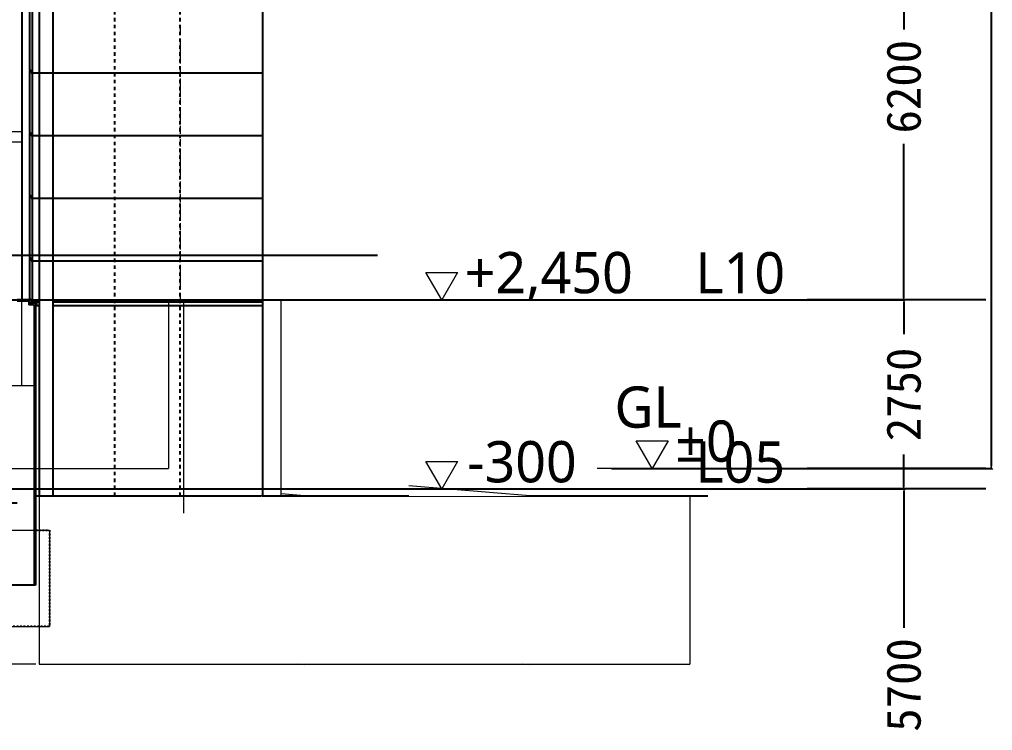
# Model space of a CAD drawing. Header units: millimetres. Extents: x -192235 to 515711, y 45168 to 947868.
# Drawn here: x 190315 to 204466, y 449687 to 460027 of the extents above; entities that cross this region are included whole.
import ezdxf

# ---------------------------------------------------------------- set-up
doc = ezdxf.new("R2010")
doc.units = ezdxf.units.MM
doc.header["$LTSCALE"] = 1000
doc.set_wipeout_variables(frame=1)
doc.header["$PDMODE"] = 1
for name, pattern in [('TPH12-SEC-@20-1$0$CENTERK5', [6.916, 6.667, -0.083, 0.083, -0.083]), ('TPH12-SEC-@20-1$0$DOTK1', [0.1, 0.05, -0.05]), ('TPH12-SEC-@20-1$0$Wipeout_Contour', [1, 0, -1])]:
    doc.linetypes.add(name, pattern=pattern)
for name, color, linetype in [('TPH12-SEC-@20-1$0$A-DIM', 7, 'Continuous'), ('TPH12-SEC-@20-1$0$H-SIN', 252, 'TPH12-SEC-@20-1$0$CENTERK5'), ('TPH12-SEC-@20-1$0$Hattch', 7, 'Continuous'), ('TPH12-SEC-@20-1$0$KABE1', 252, 'Continuous'), ('TPH12-SEC-@20-1$0$KABE3', 252, 'Continuous'), ('TPH12-SEC-@20-1$0$L-ROAD', 7, 'Continuous'), ('TPH12-SEC-@20-1$0$MEJI', 252, 'Continuous'), ('TPH12-SEC-@20-1$0$SIAGE', 252, 'Continuous'), ('TPH12-SEC-@20-1$0$SIAGE1', 252, 'Continuous'), ('TPH12-SEC-@20-1$0$SIAGE2', 252, 'Continuous'), ('TPH12-SEC-@20-1$0$SIN-M', 252, 'Continuous'), ('TPH12-SEC-@20-1$0$STEEL3', 252, 'Continuous'), ('TPH12-SEC-@20-1$0$SUGATA3', 252, 'Continuous'), ('TPH12-SEC-@20-1$0$SUGATAD', 252, 'TPH12-SEC-@20-1$0$DOTK1'), ('YFM1P-短$0$Door', 7, 'Continuous'), ('YFM1P-短$0$L-ROAD', 7, 'Continuous'), ('YFM1P-短$0$M-FOUN', 252, 'Continuous'), ('YFM1P-短$0$S-COL', 7, 'Continuous'), ('YFM1P-短$0$S-FNDN', 7, 'Continuous'), ('YFM1P-短$0$S-SLAB-SHOW.200K', 7, 'Continuous'), ('YFM1P-短$0$S-WALL', 7, 'Continuous')]:
    doc.layers.add(name, color=color, linetype=linetype)
doc.styles.add('TPH12-SEC-@20-1$0$MtXpl_', font='Microsoft JhengHei.ttf')
doc.styles.add('TPH12-SEC-@20-1$0$STANDARD', font='txt')
doc.dimstyles.new('TPH12-SEC-@20-1$0$生成的_樣式__6', dxfattribs={"dimtxt": 60, "dimasz": 30.4, "dimexe": 0.18, "dimexo": 0.0625, "dimgap": 0, "dimtad": 1, "dimdec": 1, "dimzin": 0, "dimdsep": 46, "dimtxsty": 'TPH12-SEC-@20-1$0$STANDARD', "dimblk": 'TPH12-SEC-@20-1$0$ARROWHEAD_6', "dimblk1": 'TPH12-SEC-@20-1$0$ARROWHEAD_6', "dimblk2": 'TPH12-SEC-@20-1$0$ARROWHEAD_6', "dimcen": 0.09, "dimclrd": 12, "dimclre": 12, "dimclrt": 3, "dimazin": 0, "dimtfac": 1, "dimtdec": 4, "dimtmove": 0, "dimatfit": 3, "dimfxl": 1, "dimtolj": 1, "dimtzin": 0, "dimarcsym": 0})

# ---------------------------------------------------------------- blocks, each defined once
blk = doc.blocks.new('TPH12-SEC-@20-1$0$$ISO-BL35900')
at = {"layer": 'TPH12-SEC-@20-1$0$SIAGE1'}
blk.add_lwpolyline([(-17, 917), (-17, 937, -0.414214), (-17, 937), (-11, 937), (-10, 948, -0.376614), (-8, 950, -0.414214), (-6, 948), (-6, 934, -0.414214), (-6, 933), (-10, 933), (-10, 917), (-6, 917, -0.414214), (-6, 917), (-6, 905), (0, 905, -0.414214), (0, 905), (0, 8, -1), (-5, 8), (-5, 40), (-11, 40), (-12, 31, -0.391902), (-14, 29), (-14, 29, -0.414214), (-16, 31), (-16, 39)], format="xyb", dxfattribs=at)
at = {"layer": 'TPH12-SEC-@20-1$0$SIAGE2'}
for p, q in [((-17, 937), (-25, 937)), ((-14, 29), (-27, 29))]:
    blk.add_line(p, q, dxfattribs=at)
at = {"layer": 'TPH12-SEC-@20-1$0$SIAGE2', "color": 7}
blk.add_lwpolyline([(-25, 39), (-25, 31, -0.414214), (-27, 29), (-27, 29, -0.383541), (-29, 31), (-30, 39), (-30, 49), (-34, 49, -0.414214), (-35, 50), (-35, 948, -1), (-31, 948), (-31, 937), (-25, 937, -0.414214), (-25, 937), (-25, 917)], format="xyb", dxfattribs=at)
blk = doc.blocks.new('TPH12-SEC-@20-1$0$剖面元素_2429_3', base_point=(72587.8, -9125.8))
at = {"layer": 'TPH12-SEC-@20-1$0$L-ROAD', "color": 1, "lineweight": 0}
for p, q in [((71586.3, -9165.8), (71586.3, -9410.8)), ((72532.5, -9165.8), (71586.3, -9165.8)), ((72532.5, -9165.8), (72532.5, -9410.8)), ((72532.5, -9410.8), (71586.3, -9410.8))]:
    blk.add_line(p, q, dxfattribs=at)
blk = doc.blocks.new('TPH12-SEC-@20-1$0$剖面元素_2544_3', base_point=(72587.8, -9125.8))
at = {"color": 254, "linetype": 'TPH12-SEC-@20-1$0$Wipeout_Contour', "lineweight": 0, "ltscale": 218512.188615}
blk.add_wipeout([(72317.8, -9151.1), (72141.8, -9165.8), (72317.8, -9165.8)], dxfattribs=at).dxf.layer = 'TPH12-SEC-@20-1$0$Hattch'
at = {"color": 254, "linetype": 'TPH12-SEC-@20-1$0$Wipeout_Contour', "lineweight": 0, "ltscale": 292464.518953}
blk.add_wipeout([(72532.5, -9270.8), (72532.8, -9270.8), (72532.8, -9165.8), (72532.5, -9165.8)], dxfattribs=at).dxf.layer = 'TPH12-SEC-@20-1$0$Hattch'
at = {"color": 254, "linetype": 'TPH12-SEC-@20-1$0$Wipeout_Contour', "lineweight": 0, "ltscale": 218269.767168}
blk.add_wipeout([(72141.8, -9411.6), (72152, -9410.8), (72141.8, -9410.8)], dxfattribs=at).dxf.layer = 'TPH12-SEC-@20-1$0$Hattch'
at = {"layer": 'TPH12-SEC-@20-1$0$L-ROAD', "color": 8, "lineweight": 0}
for p, q in [((72141.8, -9165.8), (72317.8, -9151.1)), ((72141.8, -9411.6), (72141.8, -9410.8)), ((72141.8, -9411.6), (72152, -9410.8))]:
    blk.add_line(p, q, dxfattribs=at)
blk = doc.blocks.new('TPH12-SEC-@20-1$0$ARROWHEAD_6')
at = {"color": 0, "linetype": 'Continuous', "lineweight": 0}
for p, q in [((0, 0), (-1, 0)), ((-0.5, -0.5), (0.5, 0.5))]:
    blk.add_line(p, q, dxfattribs=at)
blk = doc.blocks.new('*D946')
at = {"layer": 'DEFPOINTS', "color": 0, "linetype": 'Continuous', "transparency": 16777216}
for p in [(197130, 479375), (204450, 479375), (198922, 453500)]:
    blk.add_point(p, dxfattribs=at)
at = {"layer": 'TPH12-SEC-@20-1$0$A-DIM', "color": 12, "linetype": 'Continuous', "lineweight": -2, "transparency": 16777216}
for p, q in [((197130, 479375), (204450, 479375)), ((204450, 479345), (204450, 471873)), ((204450, 453530), (204450, 465262)), ((198923, 453500), (204450, 453500))]:
    blk.add_line(p, q, dxfattribs=at)
at = {"layer": 'TPH12-SEC-@20-1$0$A-DIM', "color": 12, "linetype": 'Continuous', "lineweight": -2, "transparency": 16777216, "xscale": 30.40000000000001, "yscale": 30.40000000000001, "zscale": 30.40000000000001}
for p, rotation in [((204450, 479375), 90), ((204450, 453500), 270)]:
    blk.add_blockref('TPH12-SEC-@20-1$0$ARROWHEAD_6', p, dxfattribs=dict(at, rotation=rotation))
at = {"layer": 'TPH12-SEC-@20-1$0$A-DIM', "color": 3, "linetype": 'Continuous', "lineweight": 0, "transparency": 16777216, "insert": (204450, 468568), "char_height": 500, "attachment_point": 5, "rotation": 90, "style": 'TPH12-SEC-@20-1$0$STANDARD'}
blk.add_mtext('\\A1;建築物高度:2,587.5', dxfattribs=at)
blk = doc.blocks.new('*D947')
at = {"layer": 'DEFPOINTS', "color": 0, "linetype": 'Continuous', "transparency": 16777216}
for p in [(189930, 453200), (203175, 453200), (199526, 447500)]:
    blk.add_point(p, dxfattribs=at)
at = {"layer": 'TPH12-SEC-@20-1$0$A-DIM', "color": 12, "linetype": 'Continuous', "lineweight": -2, "transparency": 16777216}
for p, q in [((189930, 453200), (203175, 453200)), ((203175, 453170), (203175, 451183)), ((203175, 447530), (203175, 449517)), ((199526, 447500), (203175, 447500))]:
    blk.add_line(p, q, dxfattribs=at)
at = {"layer": 'TPH12-SEC-@20-1$0$A-DIM', "color": 12, "linetype": 'Continuous', "lineweight": -2, "transparency": 16777216, "xscale": 30.40000000000001, "yscale": 30.40000000000001, "zscale": 30.40000000000001}
for p, rotation in [((203175, 453200), 90), ((203175, 447500), 270)]:
    blk.add_blockref('TPH12-SEC-@20-1$0$ARROWHEAD_6', p, dxfattribs=dict(at, rotation=rotation))
at = {"layer": 'TPH12-SEC-@20-1$0$A-DIM', "color": 3, "linetype": 'Continuous', "lineweight": 0, "transparency": 16777216, "insert": (203175, 450350), "char_height": 500, "attachment_point": 5, "rotation": 90, "style": 'TPH12-SEC-@20-1$0$STANDARD'}
blk.add_mtext('\\A1;5700', dxfattribs=at)
blk = doc.blocks.new('*D948')
at = {"layer": 'DEFPOINTS', "color": 0, "linetype": 'Continuous', "transparency": 16777216}
for p in [(190000, 455950), (203175, 455950), (189930, 453200)]:
    blk.add_point(p, dxfattribs=at)
at = {"layer": 'TPH12-SEC-@20-1$0$A-DIM', "color": 12, "linetype": 'Continuous', "lineweight": -2, "transparency": 16777216}
for p, q in [((190000, 455950), (203175, 455950)), ((203175, 455920), (203175, 455450)), ((203175, 453230), (203175, 453700)), ((189930, 453200), (203175, 453200))]:
    blk.add_line(p, q, dxfattribs=at)
at = {"layer": 'TPH12-SEC-@20-1$0$A-DIM', "color": 12, "linetype": 'Continuous', "lineweight": -2, "transparency": 16777216, "xscale": 30.40000000000001, "yscale": 30.40000000000001, "zscale": 30.40000000000001}
for p, rotation in [((203175, 455950), 90), ((203175, 453200), 270)]:
    blk.add_blockref('TPH12-SEC-@20-1$0$ARROWHEAD_6', p, dxfattribs=dict(at, rotation=rotation))
at = {"layer": 'TPH12-SEC-@20-1$0$A-DIM', "color": 3, "linetype": 'Continuous', "lineweight": 0, "transparency": 16777216, "insert": (203175, 454575), "char_height": 500, "attachment_point": 5, "rotation": 90, "style": 'TPH12-SEC-@20-1$0$STANDARD'}
blk.add_mtext('\\A1;2750', dxfattribs=at)
blk = doc.blocks.new('*D949')
at = {"layer": 'DEFPOINTS', "color": 0, "linetype": 'Continuous', "transparency": 16777216}
for p in [(199526, 462150), (203175, 462150), (190000, 455950)]:
    blk.add_point(p, dxfattribs=at)
at = {"layer": 'TPH12-SEC-@20-1$0$A-DIM', "color": 12, "linetype": 'Continuous', "lineweight": -2, "transparency": 16777216}
for p, q in [((199526, 462150), (203175, 462150)), ((203175, 462120), (203175, 459883)), ((203175, 455980), (203175, 458217)), ((190000, 455950), (203175, 455950))]:
    blk.add_line(p, q, dxfattribs=at)
at = {"layer": 'TPH12-SEC-@20-1$0$A-DIM', "color": 12, "linetype": 'Continuous', "lineweight": -2, "transparency": 16777216, "xscale": 30.40000000000001, "yscale": 30.40000000000001, "zscale": 30.40000000000001}
for p, rotation in [((203175, 462150), 90), ((203175, 455950), 270)]:
    blk.add_blockref('TPH12-SEC-@20-1$0$ARROWHEAD_6', p, dxfattribs=dict(at, rotation=rotation))
at = {"layer": 'TPH12-SEC-@20-1$0$A-DIM', "color": 3, "linetype": 'Continuous', "lineweight": 0, "transparency": 16777216, "insert": (203175, 459050), "char_height": 500, "attachment_point": 5, "rotation": 90, "style": 'TPH12-SEC-@20-1$0$STANDARD'}
blk.add_mtext('\\A1;6200', dxfattribs=at)
blk = doc.blocks.new('TPH12-SEC-@20-1$0$標註_11_3', base_point=(71640, -9725.8))
at = {"layer": 'TPH12-SEC-@20-1$0$A-DIM', "color": 3, "lineweight": 0}
for p, q in [((71640, -8880.8), (71616.8, -8840.8)), ((71616.8, -8840.8), (71663.2, -8840.8)), ((71663.2, -8840.8), (71640, -8880.8))]:
    blk.add_line(p, q, dxfattribs=at)
at = {"layer": 'TPH12-SEC-@20-1$0$A-DIM', "color": 12, "lineweight": 0}
for q in [(71610, -8880.8), (71720, -8880.8)]:
    blk.add_line((71640, -8880.8), q, dxfattribs=at)
at = {"layer": 'TPH12-SEC-@20-1$0$A-DIM', "color": 3, "style": 'TPH12-SEC-@20-1$0$MtXpl_'}
blk.add_text('+2,450', height=60, dxfattribs=at).set_placement((71673.5, -8871.2))
blk = doc.blocks.new('TPH12-SEC-@20-1$0$標註_12_3', base_point=(71946.1, -9125.8))
at = {"layer": 'TPH12-SEC-@20-1$0$A-DIM', "color": 3, "lineweight": 0}
for p, q in [((71946.1, -9125.8), (71922.9, -9085.8)), ((71922.9, -9085.8), (71969.3, -9085.8)), ((71969.3, -9085.8), (71946.1, -9125.8))]:
    blk.add_line(p, q, dxfattribs=at)
at = {"layer": 'TPH12-SEC-@20-1$0$A-DIM', "color": 12, "lineweight": 0}
for q in [(71866.1, -9125.8), (71976.1, -9125.8)]:
    blk.add_line((71946.1, -9125.8), q, dxfattribs=at)
at = {"layer": 'TPH12-SEC-@20-1$0$A-DIM', "color": 3, "style": 'TPH12-SEC-@20-1$0$MtXpl_'}
blk.add_text('±0', height=60, dxfattribs=at).set_placement((71979.6, -9116.2))
blk = doc.blocks.new('TPH12-SEC-@20-1$0$標註_13_3', base_point=(71640, -9155.8))
at = {"layer": 'TPH12-SEC-@20-1$0$A-DIM', "color": 3, "lineweight": 0}
for p, q in [((71640, -9155.8), (71616.8, -9115.8)), ((71616.8, -9115.8), (71663.2, -9115.8)), ((71663.2, -9115.8), (71640, -9155.8))]:
    blk.add_line(p, q, dxfattribs=at)
at = {"layer": 'TPH12-SEC-@20-1$0$A-DIM', "color": 12, "lineweight": 0}
for q in [(71560, -9155.8), (71670, -9155.8)]:
    blk.add_line((71640, -9155.8), q, dxfattribs=at)
at = {"layer": 'TPH12-SEC-@20-1$0$A-DIM', "color": 3, "style": 'TPH12-SEC-@20-1$0$MtXpl_'}
blk.add_text('-300', height=60, dxfattribs=at).set_placement((71677.1, -9146.2))
blk = doc.blocks.new('YFM1P-短$0$剖面元素_3761_4', base_point=(73786.4, -4309.2))
at = {"layer": 'YFM1P-短$0$S-COL', "color": 8, "lineweight": 0}
for p, q in [((73751.4, -3819.2), (73751.4, -3286.7)), ((73821.4, -3819.2), (73821.4, -3376.7)), ((73751.4, -4189.2), (73751.4, -3834.2)), ((73821.4, -4189.2), (73821.4, -3834.2))]:
    blk.add_line(p, q, dxfattribs=at)
blk = doc.blocks.new('YFM1P-短$0$剖面元素_3764_4', base_point=(73786.4, -4309.2))
at = {"layer": 'YFM1P-短$0$S-WALL', "color": 8, "lineweight": 0}
blk.add_line((73731.4, -4064.2), (73538.4, -4064.2), dxfattribs=at)
blk = doc.blocks.new('YFM1P-短$0$剖面元素_3765_4', base_point=(73786.4, -4309.2))
at = {"layer": 'YFM1P-短$0$S-WALL', "color": 1, "lineweight": 0}
for p, q in [((73516.4, -4064.2), (73516.4, -4349.2)), ((73521.4, -4064.2), (73516.4, -4064.2)), ((73538.4, -4064.2), (73536.4, -4064.2)), ((73538.4, -4064.2), (73538.4, -4309.2)), ((73516.4, -4349.2), (73516.4, -4374.2))]:
    blk.add_line(p, q, dxfattribs=at)
at = {"layer": 'YFM1P-短$0$S-WALL', "color": 1, "lineweight": 0, "flags": 128}
blk.add_lwpolyline([(73536.4, -4064.2), (73524.9, -4064.2), (73521.4, -4064.2)], dxfattribs=at)
blk = doc.blocks.new('YFM1P-短$0$剖面元素_3766_4', base_point=(73786.4, -4309.2))
at = {"layer": 'YFM1P-短$0$S-WALL', "color": 8, "lineweight": 0}
for p, q in [((73491.4, -4064.2), (73374.4, -4064.2)), ((73374.4, -4349.2), (73374.4, -4064.2)), ((73516.4, -4064.2), (73511.4, -4064.2))]:
    blk.add_line(p, q, dxfattribs=at)
blk = doc.blocks.new('YFM1P-短$0$剖面元素_3806_4', base_point=(73786.4, -4309.2))
at = {"layer": 'YFM1P-短$0$S-COL', "color": 8, "lineweight": 0}
for p, q in [((73731.4, -4309.2), (73731.4, -4189.2)), ((73731.4, -4189.2), (73826.4, -4189.2)), ((73731.4, -4399.2), (73731.4, -4394.2)), ((73841.4, -4399.2), (73841.4, -4394.2))]:
    blk.add_line(p, q, dxfattribs=at)
blk = doc.blocks.new('YFM1P-短$0$剖面元素_3809_4', base_point=(73786.4, -4309.2))
at = {"layer": 'YFM1P-短$0$S-WALL', "color": 8, "lineweight": 0}
for p, q in [((73731.4, -4064.2), (73751.4, -4064.2)), ((73731.4, -4189.2), (73731.4, -4064.2))]:
    blk.add_line(p, q, dxfattribs=at)
blk = doc.blocks.new('YFM1P-短$0$剖面元素_3821_4', base_point=(73786.4, -4309.2))
at = {"layer": 'YFM1P-短$0$S-FNDN', "color": 8, "lineweight": 0}
for p, q in [((73861.4, -4594.2), (73861.4, -4539.2)), ((73731.1, -4594.2), (73861.4, -4594.2))]:
    blk.add_line(p, q, dxfattribs=at)
blk = doc.blocks.new('YFM1P-短$0$剖面元素_3834_4', base_point=(73786.4, -4309.2))
at = {"layer": 'YFM1P-短$0$S-FNDN', "color": 1, "lineweight": 0}
for p, q in [((73711.4, -4399.2), (73711.4, -4539.2)), ((73861.4, -4399.2), (73711.4, -4399.2)), ((73861.4, -4399.2), (73861.4, -4539.2)), ((73861.4, -4539.2), (73711.4, -4539.2))]:
    blk.add_line(p, q, dxfattribs=at)
blk = doc.blocks.new('YFM1P-短$0$剖面元素_4183_4', base_point=(73786.4, -4309.2))
at = {"layer": 'YFM1P-短$0$L-ROAD', "color": 8, "lineweight": 0}
for p, q in [((73340.4, -4349.2), (73374.4, -4346.4)), ((73340.4, -4595.1), (73340.4, -4594.2)), ((73340.4, -4595.1), (73350.6, -4594.2))]:
    blk.add_line(p, q, dxfattribs=at)
blk = doc.blocks.new('YFM1P-短$0$剖面元素_4438_4', base_point=(73786.4, -4309.2))
at = {"layer": 'YFM1P-短$0$Door', "color": 8, "lineweight": 0}
for p, q in [((73521.4, -3669.2), (73521.4, -3676.3)), ((73521.4, -3676.3), (73521.4, -3679.2)), ((73521.4, -3683.9), (73521.4, -3691)), ((73521.4, -3691), (73521.4, -3698.5)), ((73521.4, -3698.5), (73521.4, -3705.6)), ((73521.4, -3709.8), (73521.4, -3713.2)), ((73521.4, -3713.2), (73521.4, -3720.3)), ((73521.4, -3727.8), (73521.4, -3734.9)), ((73521.4, -3734.9), (73521.4, -3740)), ((73521.4, -3742.4), (73521.4, -3749.6)), ((73521.4, -3750.3), (73521.4, -3757.1)), ((73521.4, -3757.1), (73521.4, -3764.2)), ((73521.4, -3770.5), (73521.4, -3771.7)), ((73521.4, -3771.7), (73521.4, -3778.9)), ((73521.4, -3778.9), (73521.4, -3780.5)), ((73521.4, -3786.4), (73521.4, -3793.5)), ((73521.4, -3793.5), (73521.4, -3800.8)), ((73521.4, -3801), (73521.4, -3808.1)), ((73521.4, -3811.1), (73521.4, -3815.7)), ((73521.4, -3815.7), (73521.4, -3822.8)), ((73521.4, -3830.3), (73521.4, -3837.4)), ((73521.4, -3837.4), (73521.4, -3841.3)), ((73521.4, -3845), (73521.4, -3852.1)), ((73521.4, -3852.1), (73521.4, -3859.6)), ((73521.4, -3859.6), (73521.4, -3866.7)), ((73521.4, -3866.7), (73521.4, -3873.8)), ((73521.4, -3873.8), (73521.4, -3881.4)), ((73521.4, -3881.4), (73521.4, -3888.5)), ((73521.4, -3892.1), (73521.4, -3896)), ((73521.4, -3896), (73521.4, -3903.1)), ((73521.4, -3910.7), (73521.4, -3917.8)), ((73521.4, -3917.8), (73521.4, -3922.4)), ((73521.4, -3925.3), (73521.4, -3932.4)), ((73521.4, -3932.6), (73521.4, -3939.9)), ((73521.4, -3939.9), (73521.4, -3947.1)), ((73521.4, -3952.9), (73521.4, -3954.6)), ((73521.4, -3954.6), (73521.4, -3961.7)), ((73521.4, -3961.7), (73521.4, -3962.9)), ((73521.4, -3969.2), (73521.4, -3976.4)), ((73521.4, -3976.4), (73521.4, -3983.2)), ((73521.4, -3983.9), (73521.4, -3991)), ((73521.4, -3993.4), (73521.4, -3998.5)), ((73521.4, -3998.5), (73521.4, -4005.6)), ((73521.4, -4013.2), (73521.4, -4020.3)), ((73521.4, -4020.3), (73521.4, -4023.7)), ((73521.4, -4027.8), (73521.4, -4034.9)), ((73521.4, -4034.9), (73521.4, -4042.5)), ((73521.4, -4042.5), (73521.4, -4049.6)), ((73521.4, -4054.2), (73521.4, -4057.1)), ((73521.4, -4057.1), (73521.4, -4064.2))]:
    blk.add_line(p, q, dxfattribs=at)
blk = doc.blocks.new('YFM1P-短$0$剖面元素_4465_4', base_point=(73786.4, -4309.2))
at = {"layer": 'YFM1P-短$0$S-SLAB-SHOW.200K', "color": 1, "lineweight": 0}
blk.add_line((73826.4, -4309.2), (73538.4, -4309.2), dxfattribs=at)
blk = doc.blocks.new('YFM1P-短$0$剖面元素_4467_4', base_point=(73786.4, -4309.2))
at = {"layer": 'YFM1P-短$0$S-SLAB-SHOW.200K', "color": 1, "lineweight": 0}
for p, q in [((73751.4, -3819.2), (73751.4, -3834.2)), ((73826.4, -3819.2), (73751.4, -3819.2)), ((73826.4, -3834.2), (73751.4, -3834.2))]:
    blk.add_line(p, q, dxfattribs=at)
blk = doc.blocks.new('YFM1P-短$0$A$Cec50b6d4')
at = {"layer": 'YFM1P-短$0$Door', "lineweight": 0}
blk.add_blockref('YFM1P-短$0$剖面元素_4438_4', (0, 0), dxfattribs=at)
at = {"layer": 'YFM1P-短$0$L-ROAD', "lineweight": 0}
blk.add_blockref('YFM1P-短$0$剖面元素_4183_4', (0, 0), dxfattribs=at)
at = {"layer": 'YFM1P-短$0$S-COL', "lineweight": 0}
for name in ['YFM1P-短$0$剖面元素_3761_4', 'YFM1P-短$0$剖面元素_3806_4']:
    blk.add_blockref(name, (0, 0), dxfattribs=at)
at = {"layer": 'YFM1P-短$0$S-FNDN', "lineweight": 0}
for name in ['YFM1P-短$0$剖面元素_3834_4', 'YFM1P-短$0$剖面元素_3821_4']:
    blk.add_blockref(name, (0, 0), dxfattribs=at)
at = {"layer": 'YFM1P-短$0$S-SLAB-SHOW.200K', "lineweight": 0}
for name in ['YFM1P-短$0$剖面元素_4467_4', 'YFM1P-短$0$剖面元素_4465_4']:
    blk.add_blockref(name, (0, 0), dxfattribs=at)
at = {"layer": 'YFM1P-短$0$S-WALL', "lineweight": 0}
for name in ['YFM1P-短$0$剖面元素_3766_4', 'YFM1P-短$0$剖面元素_3765_4', 'YFM1P-短$0$剖面元素_3764_4', 'YFM1P-短$0$剖面元素_3809_4']:
    blk.add_blockref(name, (0, 0), dxfattribs=at)
blk = doc.blocks.new('YFM1P-短')
at = {"layer": 'YFM1P-短$0$M-FOUN'}
blk.add_line((100952.3, 456600), (94476.3, 456600), dxfattribs=at)
at = {"layer": 'YFM1P-短$0$M-FOUN', "xscale": 10, "yscale": 10, "zscale": 10}
blk.add_blockref('YFM1P-短$0$A$Cec50b6d4', (100000, 453500), dxfattribs=at)
blk = doc.blocks.new('TPH12-SEC-@20-1')
at = {"layer": 'TPH12-SEC-@20-1$0$H-SIN'}
for p, q in [((84160.7, 455950), (201769.6, 455950)), ((81769.6, 453200), (201769.6, 453200))]:
    blk.add_line(p, q, dxfattribs=at)
at = {"layer": 'TPH12-SEC-@20-1$0$KABE1'}
for p, q in [((190450, 455950), (190450, 455900)), ((190550, 455900), (190550, 451800))]:
    blk.add_line(p, q, dxfattribs=at)
blk.add_lwpolyline([(190550, 451800), (189930, 451800), (189930, 453000), (190280, 453000)], dxfattribs=at)
at = {"layer": 'TPH12-SEC-@20-1$0$KABE3'}
for p, q in [((190450, 455930), (190280, 455930)), ((190450, 455900), (190450, 455880)), ((190530, 455880), (190450, 455880)), ((190530, 455880), (190530, 451800))]:
    blk.add_line(p, q, dxfattribs=at)
at = {"layer": 'TPH12-SEC-@20-1$0$MEJI'}
for p, q in [((193850, 459245), (190500, 459245)), ((193850, 458335), (190494, 458335)), ((193850, 457425), (190494, 457425)), ((193850, 456515), (190494, 456515))]:
    blk.add_line(p, q, dxfattribs=at)
at = {"layer": 'TPH12-SEC-@20-1$0$SIAGE'}
blk.add_line((190550, 453100), (200323.9, 453100), dxfattribs=at)
at = {"layer": 'TPH12-SEC-@20-1$0$SIAGE1'}
for p, q in [((190450, 455950), (190280, 455950)), ((190550, 455900), (190450, 455900))]:
    blk.add_line(p, q, dxfattribs=at)
blk.add_lwpolyline([(190483, 456522.4), (190483, 456541.5, -0.4142136), (190483.5, 456542), (190489, 456542), (190489.9, 456553.2, -0.3766136), (190492, 456555, -0.4142136), (190494, 456553), (190494, 456538.5, -0.4142135), (190493.5, 456538), (190490, 456538), (190490, 456522), (190493.5, 456522, -0.4142136), (190494, 456521.5), (190494, 456510), (190499.5, 456510, -0.4142136), (190500, 456509.5), (190500, 455922.5, -1), (190495, 455922.5), (190495, 455955), (190489, 455955), (190488.3, 455945.8, -0.391902), (190486.3, 455944), (190486.2, 455944, -0.4142136), (190484.2, 455946), (190484.2, 455954.1)], format="xyb", dxfattribs=at)
blk.add_lwpolyline([(190561.5, 455873.5), (190570, 455865), (190570, 455905), (190494, 455910), (190494, 455935), (190465, 455938), (190465, 455987)], dxfattribs=at)
at = {"layer": 'TPH12-SEC-@20-1$0$SIAGE2'}
for p, q in [((190483.5, 456542), (190474.5, 456542)), ((190486.2, 455944), (190473, 455944))]:
    blk.add_line(p, q, dxfattribs=at)
blk.add_lwpolyline([(190475, 455954.1), (190475, 455946, -0.4142135), (190473, 455944), (190472.8, 455944, -0.3835408), (190470.8, 455945.8), (190470, 455953.7), (190470, 455964), (190465.5, 455964, -0.4142136), (190465, 455964.5), (190465, 456553, -1), (190469, 456553), (190469, 456542), (190474.5, 456542, -0.4142136), (190475, 456541.5), (190475, 456522.4)], format="xyb", dxfattribs=at)
at = {"layer": 'TPH12-SEC-@20-1$0$SIN-M'}
for p, q in [((204369.6, 455950), (201769.6, 455950)), ((204369.6, 453500), (201769.6, 453500)), ((204369.6, 453200), (201769.6, 453200))]:
    blk.add_line(p, q, dxfattribs=at)
at = {"layer": 'TPH12-SEC-@20-1$0$STEEL3'}
blk.add_line((190350, 463725), (190350, 455950), dxfattribs=at)
at = {"layer": 'TPH12-SEC-@20-1$0$SUGATA3'}
for p, q in [((193850, 479275), (193850, 453100)), ((190600, 465500), (190600, 453100)), ((190800, 465500), (190800, 453100)), ((190600, 455915), (190494, 455915)), ((190600, 455865), (190570, 455865)), ((193850, 455915), (190800, 455915)), ((193850, 455865), (190800, 455865))]:
    blk.add_line(p, q, dxfattribs=at)
at = {"layer": 'TPH12-SEC-@20-1$0$SUGATAD'}
for p, q in [((191700, 453100), (191700, 477445)), ((192650, 453100), (192650, 475625))]:
    blk.add_line(p, q, dxfattribs=at)
at = {"layer": 'TPH12-SEC-@20-1$0$SUGATAD', "ltscale": 0.5}
blk.add_lwpolyline([(190550, 452600), (190750, 452600), (190750, 451200), (189250, 451200), (189250, 452600), (189930, 452600)], dxfattribs=at)
at = {"layer": 'TPH12-SEC-@20-1$0$A-DIM', "color": 12, "linetype": 'Continuous', "lineweight": 0, "xscale": 10, "yscale": 10, "zscale": 10}
blk.add_blockref('TPH12-SEC-@20-1$0$標註_12_3', (199516, 453500), dxfattribs=at)
at = {"layer": 'TPH12-SEC-@20-1$0$L-ROAD', "lineweight": 0, "xscale": -10, "yscale": 10, "zscale": 10}
blk.add_blockref('TPH12-SEC-@20-1$0$剖面元素_2429_3', (190047.7, 453500), dxfattribs=at)
at = {"layer": 'TPH12-SEC-@20-1$0$SIAGE1'}
for p in [(190500, 459245), (190500, 458335), (190500, 457425), (190500, 456515)]:
    blk.add_blockref('TPH12-SEC-@20-1$0$$ISO-BL35900', p, dxfattribs=at)
at = {"color": 3, "linetype": 'Continuous', "lineweight": 0, "char_height": 600, "style": 'TPH12-SEC-@20-1$0$STANDARD'}
for s, insert, attachment_point in [('\\A1;{\\fMicrosoft JhengHei|b0|i0|c136|p34;L10}', (201448.8, 456642.8), 3), ('\\A1;{\\fMicrosoft JhengHei|b0|i0|c136|p34;GL}', (198967.2, 454691.1), 1), ('\\A1;{\\fMicrosoft JhengHei|b0|i0|c136|p34;L05}', (201448.8, 453890.8), 3)]:
    blk.add_mtext(s, dxfattribs=dict(at, insert=insert, attachment_point=attachment_point))
at = {"layer": 'TPH12-SEC-@20-1$0$A-DIM', "color": 12, "linetype": 'Continuous', "lineweight": 0}
dim = blk.add_linear_dim(base=(204450.3, 479375), p1=(198922.4, 453500), p2=(197130.1, 479375), angle=90, text='建築物高度:2,587.5', dimstyle='TPH12-SEC-@20-1$0$生成的_樣式__6', override={"dimtxt": 500, "dimdec": 0}, dxfattribs=at)
dim.commit()
dim.dimension.update_dxf_attribs({"geometry": '*D946', "text_midpoint": (204450.3, 468567.6), "dimtype": 128, "text_rotation": 90})
dim = blk.add_linear_dim(base=(203174.8, 462150), p1=(190000, 455950), p2=(199526.1, 462150), angle=90, dimstyle='TPH12-SEC-@20-1$0$生成的_樣式__6', override={"dimtxt": 500, "dimdec": 0}, dxfattribs=at)
dim.commit()
dim.dimension.update_dxf_attribs({"geometry": '*D949', "text_midpoint": (203174.8, 459050), "dimtype": 128, "text_rotation": 90})
at = {"layer": 'TPH12-SEC-@20-1$0$L-ROAD', "lineweight": 0, "xscale": -10, "yscale": 10, "zscale": 10}
blk.add_blockref('TPH12-SEC-@20-1$0$剖面元素_2544_3', (193278.1, 453500), dxfattribs=at)
at = {"layer": 'TPH12-SEC-@20-1$0$A-DIM', "color": 12, "linetype": 'Continuous', "lineweight": 0, "xscale": 10, "yscale": 10, "zscale": 10}
for name, p in [('TPH12-SEC-@20-1$0$標註_11_3', (196455.1, 447500)), ('TPH12-SEC-@20-1$0$標註_13_3', (196455.1, 453200))]:
    blk.add_blockref(name, p, dxfattribs=at)
at = {"layer": 'TPH12-SEC-@20-1$0$A-DIM', "color": 12, "linetype": 'Continuous', "lineweight": 0}
for base, p1, p2, picture, middle in [((203174.8, 455950), (189930, 453200), (190000, 455950), '*D948', (203174.8, 454575)), ((203174.8, 453200), (199526.1, 447500), (189930, 453200), '*D947', (203174.8, 450350))]:
    dim = blk.add_linear_dim(base=base, p1=p1, p2=p2, angle=90, dimstyle='TPH12-SEC-@20-1$0$生成的_樣式__6', override={"dimtxt": 500, "dimdec": 0}, dxfattribs=at)
    dim.commit()
    dim.dimension.update_dxf_attribs({"geometry": picture, "text_midpoint": middle, "dimtype": 128, "text_rotation": 90})

msp = doc.modelspace()

# ---------------------------------------------------------------- block references
msp.add_blockref('TPH12-SEC-@20-1', (0, 0))

# ---------------------------------------------------------------- next in the draw order: block references
at = {"xscale": -1}
msp.add_blockref('YFM1P-短', (290000, 0), dxfattribs=at)

doc.saveas('drawing.dxf')
